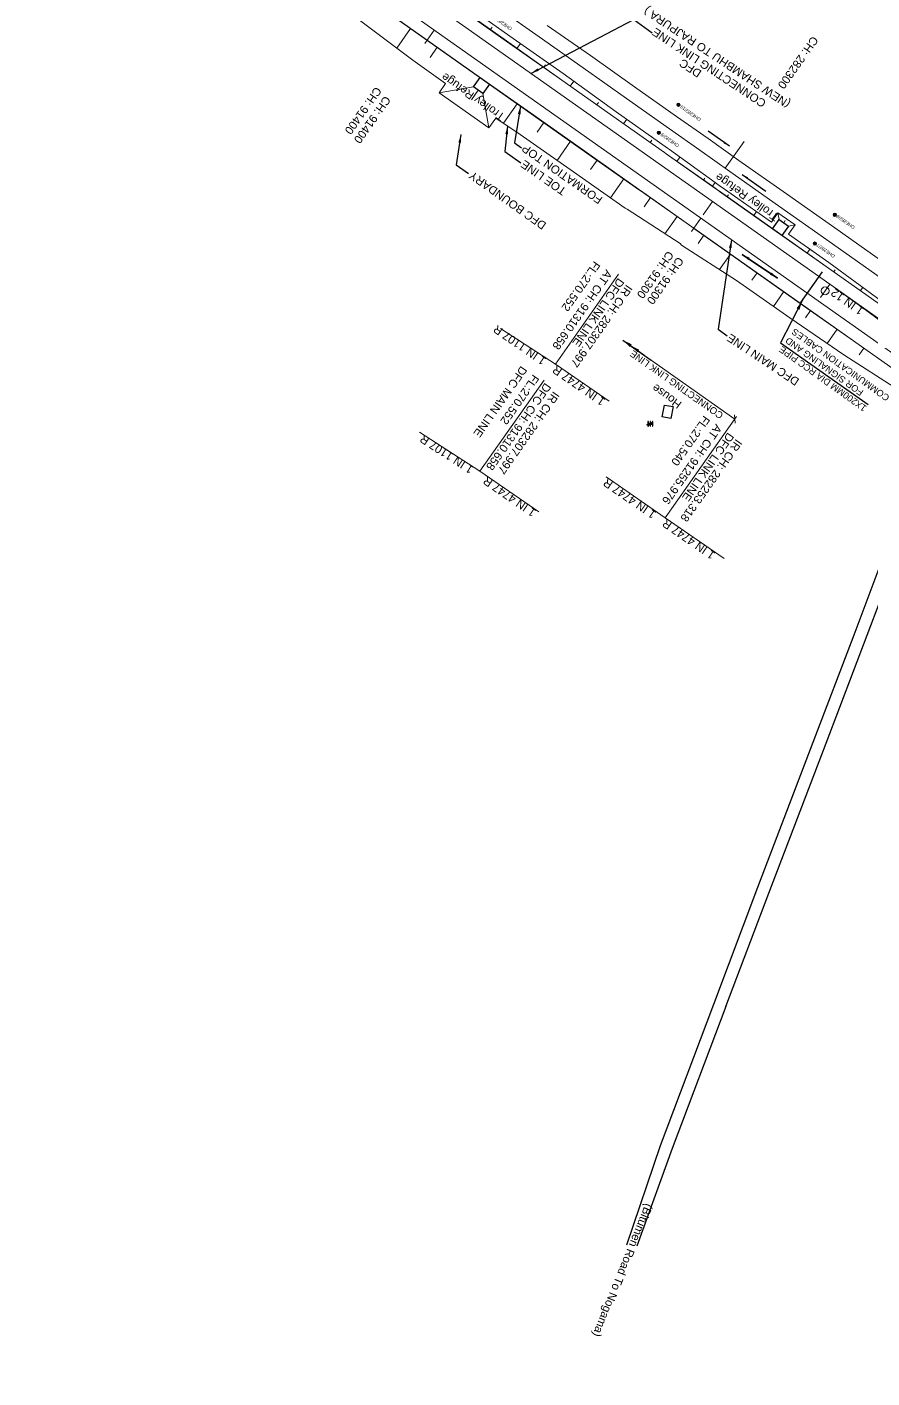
# Model space of a CAD drawing. Header units: metres. Extents: x 644418 to 1306172, y 3366650 to 6747308.
# Drawn here: x 658877.1 to 659136.1, y 3368963.4 to 3369377.5 of the extents above; entities that cross this region are included whole.
import ezdxf
from ezdxf.enums import TextEntityAlignment as Align

# ---------------------------------------------------------------- set-up
doc = ezdxf.new("R2010")
doc.units = ezdxf.units.M
doc.header["$MEASUREMENT"] = 0
doc.linetypes.add('CENTER', pattern=[2, 1.25, -0.25, 0.25, -0.25])
for name, color, linetype in [('DFCC Boundary', 6, 'CENTER'), ('PROPOSED DFCC FORMATION LINE', 187, 'Continuous'), ('PROPOSED FORMATION LINE - PLAN', 187, 'Continuous'), ('RESIDENTIAL_BL_SEMI', 251, 'Continuous'), ('Side Details', 251, 'Continuous'), ('Signalling cable pipes', 234, 'Continuous'), ('SUB_ROAD_EDGE', 34, 'Continuous'), ('TRANSFORMER', 251, 'Continuous'), ('Trolley Refuse', 10, 'Continuous')]:
    doc.layers.add(name, color=color, linetype=linetype)
for name, color, linetype, lineweight in [('Existing Chainage', 7, 'Continuous', 0), ('Existing IR Track', 143, 'Continuous', 0), ('flow direction', 7, 'Continuous', 0), ("NEW SHAMBHU CROSSING STN. SRJ's", 10, 'Continuous', 0), ('OHE MAST', 8, 'Continuous', 0), ('OHE MAST TEXT', 8, 'Continuous', 0), ('Prop TPTC Connecting line', 10, 'Continuous', 0), ('PROP-DFC Connecting line', 1, 'Continuous', 0), ('Proposed Chainage', 10, 'Continuous', 0), ('Proposed Chainages Connecting line', 10, 'Continuous', 0), ('Proposed DFC Loop line', 1, 'Continuous', 0), ('PROPOSED DFC TRACK', 1, 'Continuous', 0), ('PROPOSED DFCC TOE LINE', 239, 'Continuous', 0), ('PROPOSED DFCC TOE SLOPES', 239, 'Continuous', 0), ('PROPOSED DFCC TOE SLOPES - Connecting line', 239, 'Continuous', 0), ('PROPOSED DFCC TRACK', 1, 'Continuous', 0), ('PROPOSED GRADES IN PLAN', 10, 'Continuous', 0), ('PROPOSED GRADES IN PLAN FOR LINK LINE', 10, 'Continuous', 0)]:
    doc.layers.add(name, color=color, linetype=linetype, lineweight=lineweight)
doc.styles.get("Standard").update_dxf_attribs({"font": 'arial.ttf'})
doc.styles.add('Style-Arial', font='arial.ttf')
doc.dimstyles.new('ISO-25', dxfattribs={"dimtxt": 2.5, "dimasz": 2.5, "dimexe": 1.25, "dimexo": 0.625, "dimtad": 1, "dimtxsty": 'Standard', "dimcen": 2.5, "dimadec": 0, "dimazin": 0, "dimtfac": 1, "dimtmove": 0, "dimatfit": 3, "dimfxl": 1, "dimarcsym": 0})
doc.dimstyles.get("Standard").update_dxf_attribs({"dimtxt": 2.5, "dimasz": 2.5, "dimexe": 0.18, "dimexo": 0.0625, "dimgap": 0.09, "dimtad": 0, "dimtih": 1, "dimtoh": 1, "dimdec": 3, "dimzin": 0, "dimdsep": 46, "dimtxsty": 'Standard', "dimcen": 0.09, "dimclrd": 1, "dimclre": 1, "dimclrt": 1, "dimadec": 0, "dimazin": 0, "dimtfac": 1, "dimtdec": 3, "dimtofl": 0, "dimtmove": 0, "dimatfit": 3, "dimfxl": 1, "dimtolj": 1, "dimtzin": 0, "dimarcsym": 0})

# ---------------------------------------------------------------- blocks, each defined once
blk = doc.blocks.new('TRF')
blk.add_hatch(color=256).paths.add_polyline_path([(0.22, -0.04), (0.38, 0.42), (-0.98, -0.29), (0.02, 0.04), (-0.18, -0.39), (0.98, 0.09)])
for p, q in [((-0.69, 0.72), (-0.69, -0.72)), ((-0.52, 0.72), (-0.69, 0.72)), ((-0.52, -0.72), (-0.52, 0.72)), ((0, 0.72), (0, -0.72)), ((0.17, 0.72), (0, 0.72)), ((0.17, -0.72), (0.17, 0.72)), ((0.7, 0.72), (0.7, -0.72)), ((0.87, 0.72), (0.7, 0.72)), ((0.87, -0.72), (0.87, 0.72)), ((-0.69, -0.72), (-0.52, -0.72)), ((0, -0.72), (0.17, -0.72)), ((0.7, -0.72), (0.87, -0.72))]:
    blk.add_line(p, q)
blk.add_lwpolyline([(0.22, -0.04), (0.38, 0.42), (-0.98, -0.29), (0.02, 0.04), (-0.18, -0.39), (0.98, 0.09)], close=True)
blk = doc.blocks.new('OHE MAST')
h = blk.add_hatch(color=256)
edge = h.paths.add_edge_path()
edge.add_arc((0, 0), 0.514, 0, 360)
at = {"const_width": 0.01, "flags": 128}
for points in [[(1.5, 3.5), (1.5, 2), (-1.5, 2), (-1.5, 3.5)], [(0, 2), (0, 0)]]:
    blk.add_lwpolyline(points, dxfattribs=at)
blk.add_circle((0, 0), 0.514)

msp = doc.modelspace()

# ---------------------------------------------------------------- linework, layer by layer
at = {"layer": 'Existing Chainage', "color": 0, "linetype": 'Continuous', "lineweight": 13, "flags": 128}
msp.add_lwpolyline([(659096.9121, 3369342.3639), (659091.1498, 3369334.1911)], dxfattribs=at)
at = {"layer": 'Existing IR Track', "flags": 128}
for points in [[(659022.127, 3369382.8072), (659034.0912, 3369374.4179), (659047.6366, 3369364.9197), (659060.8324, 3369355.5912), (659074.0181, 3369346.27), (659083.3504, 3369339.6901), (659092.5729, 3369333.1877), (659107.4335, 3369322.7076), (659122.2654, 3369312.2477), (659141.0881, 3369298.984)], [(659036.5941, 3369377.9661), (659049.8683, 3369368.6904), (659063.3536, 3369359.1701), (659076.2245, 3369350.0835), (659085.8744, 3369343.2748), (659095.3628, 3369336.5801), (659109.9579, 3369326.2929), (659124.7134, 3369315.8927), (659143.6058, 3369302.5607)]]:
    msp.add_lwpolyline(points, dxfattribs=at)
at = {"layer": "NEW SHAMBHU CROSSING STN. SRJ's", "linetype": 'Continuous', "lineweight": 13, "flags": 128}
msp.add_lwpolyline([(659121.7712, 3369296.6141), (659123.2101, 3369298.6585)], dxfattribs=at)
at = {"layer": "NEW SHAMBHU CROSSING STN. SRJ's", "color": 10, "linetype": 'Continuous', "lineweight": 13, "flags": 128}
msp.add_lwpolyline([(659094.0702, 3369257.3213), (659062.9397, 3369279.2662)], dxfattribs=at)
at = {"layer": "NEW SHAMBHU CROSSING STN. SRJ's", "color": 10, "linetype": 'Continuous', "lineweight": 13, "elevation": 269.7375, "flags": 128}
msp.add_lwpolyline([(659094.1794, 3369256.072), (659093.961, 3369258.5706)], dxfattribs=at)
at = {"layer": "NEW SHAMBHU CROSSING STN. SRJ's", "linetype": 'Continuous', "lineweight": 13}
msp.add_circle((659121.7712, 3369296.6141), 1.2, dxfattribs=at)
at = {"layer": 'Prop TPTC Connecting line', "lineweight": 0, "flags": 128}
msp.add_lwpolyline([(659123.2101, 3369298.6585), (659120.3293, 3369294.5718)], dxfattribs=at)
at = {"layer": 'PROP-DFC Connecting line', "linetype": 'Continuous', "lineweight": 0}
msp.add_line((659123.2101, 3369298.6585), (661015.1257, 3367964.985), dxfattribs=at)
at = {"layer": 'PROP-DFC Connecting line', "color": 12, "linetype": 'Continuous', "lineweight": 0, "flags": 128}
msp.add_lwpolyline([(659123.2101, 3369298.6585), (658604.351, 3369664.4193)], dxfattribs=at)
at = {"layer": 'Proposed Chainage', "lineweight": 0, "flags": 128}
for points in [[(658999.0196, 3369372.4402), (659001.9005, 3369376.5268)], [(659080.753, 3369314.8237), (659083.6338, 3369318.9103)]]:
    msp.add_lwpolyline(points, dxfattribs=at)
at = {"layer": 'Proposed Chainages Connecting line', "lineweight": 0, "flags": 128}
msp.add_lwpolyline([(659084.354, 3369319.932), (659087.2348, 3369324.0187)], dxfattribs=at)
at = {"layer": 'Proposed DFC Loop line'}
msp.add_lwpolyline([(659123.2101, 3369298.6585, -0.02091954), (659160.0034, 3369270.3535), (659181.8521, 3369252.0412, 0.02091954), (659218.6454, 3369223.7362)], format="xyb", dxfattribs=at)
at = {"layer": 'PROPOSED DFCC FORMATION LINE', "lineweight": 0, "flags": 128}
for points in [[(659209.5745, 3369225.4813), (659195.871, 3369235.1413), (659179.5244, 3369246.6646), (659163.1777, 3369258.1879), (659146.831, 3369269.7112), (659130.4844, 3369281.2345), (659114.1377, 3369292.7579), (659097.791, 3369304.2812), (659081.4444, 3369315.8045), (659080.9067, 3369316.1835), (659065.0977, 3369327.3278), (659064.56, 3369327.7068), (659048.751, 3369338.8511), (659032.4044, 3369350.3744), (659016.0577, 3369361.8977), (658999.711, 3369373.421), (658983.3644, 3369384.9443), (658967.0177, 3369396.4676), (658950.671, 3369407.9909), (658934.3244, 3369419.5142), (658917.9777, 3369431.0375), (658901.631, 3369442.5608), (658885.2844, 3369454.0841), (658868.9377, 3369465.6074)], [(659146.8598, 3369269.7521), (659130.5132, 3369281.2754), (659114.1665, 3369292.7987), (659097.8198, 3369304.322), (659081.4732, 3369315.8453), (659080.9355, 3369316.2244), (659065.1265, 3369327.3686), (659064.5888, 3369327.7477), (659048.7799, 3369338.8919), (659032.4332, 3369350.4152), (659016.0865, 3369361.9385), (658999.7399, 3369373.4618), (658983.3932, 3369384.9851)], [(659138.4355, 3369292.5137), (659122.0888, 3369304.0371), (659105.7421, 3369315.5604), (659089.3955, 3369327.0837), (659088.8577, 3369327.4627), (659087.2192, 3369328.6178), (659073.0488, 3369338.607), (659072.5111, 3369338.986), (659056.7021, 3369350.1303), (659040.3555, 3369361.6536), (659024.0088, 3369373.1769), (659007.6621, 3369384.7002)], [(659138.4643, 3369292.5546), (659122.1176, 3369304.0779), (659105.7709, 3369315.6012), (659089.4243, 3369327.1245), (659088.8865, 3369327.5036), (659087.248, 3369328.6586), (659087.248, 3369328.6586), (659073.0776, 3369338.6478), (659072.5399, 3369339.0269), (659056.7309, 3369350.1711), (659040.3843, 3369361.6944), (659024.0376, 3369373.2177), (659007.6909, 3369384.741)]]:
    msp.add_lwpolyline(points, dxfattribs=at)
at = {"layer": 'PROPOSED DFCC TOE LINE', "lineweight": 0, "flags": 128}
for points in [[(659005.4335, 3369360.1744), (658995.3693, 3369367.2618), (658979.393, 3369379.3106), (658963.1935, 3369391.0426), (658946.9466, 3369402.7075), (658930.816, 3369414.5373), (658914.7977, 3369426.5265), (658898.7409, 3369438.4609), (658882.6223, 3369450.3078), (658865.9822, 3369461.4148), (658856.437, 3369468.4437)], [(659008.7965, 3369386.3094), (659025.0641, 3369374.6739), (659041.4508, 3369363.2074), (659057.6847, 3369351.5241), (659073.476, 3369340.3548), (659074.0095, 3369339.9698), (659088.0551, 3369329.8035), (659088.0551, 3369329.8035), (659089.6792, 3369328.628), (659090.2408, 3369328.2828), (659105.2888, 3369317.6988), (659107.3067, 3369320.5614), (659112.6013, 3369316.829), (659110.5854, 3369313.9692), (659122.9503, 3369305.2592), (659139.0646, 3369293.4063), (659155.2352, 3369281.6332), (659162.4602, 3369276.236)], [(659020.7852, 3369349.576), (659018.665, 3369346.5683), (659003.4186, 3369357.316), (659005.4335, 3369360.1744)], [(659013.977, 3369359.1434), (659003.4186, 3369357.316)], [(659016.8377, 3369357.1268), (659018.665, 3369346.5683)], [(659144.3583, 3369266.2034), (659127.4751, 3369276.9657), (659110.991, 3369288.294), (659094.593, 3369299.7446), (659077.7852, 3369310.6136), (659077.3056, 3369311.0752), (659061.0865, 3369321.6376), (659060.4945, 3369321.9397), (659044.6607, 3369333.0486), (659028.2562, 3369344.4899), (659020.7852, 3369349.576)]]:
    msp.add_lwpolyline(points, dxfattribs=at)
at = {"layer": 'PROPOSED DFCC TOE SLOPES', "linetype": 'Continuous', "lineweight": 0, "flags": 128}
for points in [[(658994.6908, 3369377.021), (658990.4347, 3369370.9833)], [(659002.8642, 3369371.2594), (659000.6794, 3369368.1601)], [(659015.4074, 3369358.1351), (659013.3244, 3369355.1802)], [(659027.3842, 3369353.9744), (659023.1491, 3369347.9667)], [(659035.5575, 3369348.2128), (659033.4745, 3369345.2579)], [(659043.7308, 3369342.4511), (659039.5938, 3369336.5825)], [(659051.9042, 3369336.6895), (659049.8471, 3369333.7713)], [(659060.0775, 3369330.9278), (659055.9761, 3369325.1097)], [(659087.248, 3369328.6586), (659088.0551, 3369329.8035)], [(659068.2508, 3369325.1662), (659066.2714, 3369322.3582)], [(659091.7464, 3369325.4876), (659092.1555, 3369326.068)], [(659076.4242, 3369319.4045), (659072.6773, 3369314.0893)], [(659099.9197, 3369319.7259), (659100.744, 3369320.8953)], [(659107.6658, 3369318.4865), (659107.3067, 3369320.5614)], [(659109.0961, 3369317.4782), (659109.5492, 3369318.121)], [(659110.5264, 3369316.4699), (659112.6013, 3369316.829)], [(659084.5975, 3369313.6429), (659082.7976, 3369311.0896)], [(659092.7708, 3369307.8812), (659089.4016, 3369303.1017)], [(659116.2664, 3369308.2026), (659117.0977, 3369309.3819)], [(659100.9442, 3369302.1196), (659099.3357, 3369299.8378)], [(659124.4397, 3369302.441), (659124.8396, 3369303.0082)], [(659109.1175, 3369296.3579), (659105.9262, 3369291.8308)], [(659132.613, 3369296.6793), (659133.2966, 3369297.649)], [(659117.2908, 3369290.5963), (659115.7162, 3369288.3626)], [(659125.4642, 3369284.8346), (659122.3836, 3369280.4647)], [(659133.6375, 3369279.073), (659132.1697, 3369276.9908)]]:
    msp.add_lwpolyline(points, dxfattribs=at)
at = {"layer": 'PROPOSED DFCC TOE SLOPES - Connecting line', "linetype": 'Continuous', "lineweight": 0, "flags": 128}
for points in [[(659019.1174, 3369376.625), (659019.6569, 3369377.3903)], [(659027.2907, 3369370.8633), (659028.3541, 3369372.3718)], [(659035.4641, 3369365.1017), (659036.0058, 3369365.8701)], [(659043.6374, 3369359.34), (659044.7101, 3369360.8617)], [(659051.8107, 3369353.5784), (659052.3189, 3369354.2992)], [(659059.9841, 3369347.8167), (659060.963, 3369349.2054)], [(659068.1574, 3369342.0551), (659068.6423, 3369342.7429)], [(659076.3307, 3369336.2934), (659077.2625, 3369337.6152)], [(659084.5041, 3369330.5318), (659084.934, 3369331.1416)]]:
    msp.add_lwpolyline(points, dxfattribs=at)
at = {"layer": 'PROPOSED DFCC TRACK', "color": 12, "flags": 128}
msp.add_lwpolyline([(661185.0561, 3367837.5487), (661104.7692, 3367894.1456), (658600.7836, 3369659.2873)], dxfattribs=at)
at = {"layer": 'PROPOSED GRADES IN PLAN', "linetype": 'Continuous', "lineweight": 0}
msp.add_line((659035.6017, 3369269.2714), (659015.8943, 3369241.315), dxfattribs=at)
at = {"layer": 'PROPOSED GRADES IN PLAN', "linetype": 'Continuous', "lineweight": 0, "flags": 128}
msp.add_lwpolyline([(659034.0108, 3369228.8333), (659015.8943, 3369241.315), (658997.433, 3369253.2808)], dxfattribs=at)
at = {"layer": 'PROPOSED GRADES IN PLAN FOR LINK LINE', "linetype": 'Continuous', "lineweight": 0}
for p, q in [((659058.4483, 3369301.681), (659039.061, 3369274.1786)), ((659094.6386, 3369258.1277), (659072.7471, 3369227.073))]:
    msp.add_line(p, q, dxfattribs=at)
at = {"layer": 'PROPOSED GRADES IN PLAN FOR LINK LINE', "linetype": 'Continuous', "lineweight": 0, "flags": 128}
for points in [[(659055.5305, 3369262.8316), (659039.061, 3369274.1786), (659022.2709, 3369285.0457)], [(659072.7471, 3369227.073), (659054.6309, 3369239.555)], [(659090.8634, 3369214.5909), (659072.7471, 3369227.073)]]:
    msp.add_lwpolyline(points, dxfattribs=at)
at = {"layer": 'RESIDENTIAL_BL_SEMI', "linetype": 'Continuous'}
msp.add_polyline3d([(659071.816, 3369257.965, 268.204), (659072.541, 3369261.609, 268.225), (659075.145, 3369261.142, 268.29), (659074.42, 3369257.4979, 268.29)], close=True, dxfattribs=at)
at = {"layer": 'Signalling cable pipes', "lineweight": 30}
msp.add_lwpolyline([(659114.3294, 3369292.9893), (659120.9564, 3369302.3902)], dxfattribs=at)
at = {"layer": 'SUB_ROAD_EDGE', "linetype": 'Continuous'}
for points in [[(659060.9621, 3369004.2501, 269.95), (659071.29, 3369034.671, 269.805), (659087.699, 3369078.019, 269.758), (659101.16, 3369113.791, 269.721), (659118.127, 3369158.23, 269.826), (659130.622, 3369191.182, 269.607), (659143.595, 3369225.512, 269.848), (659155.46, 3369256.328, 270.214), (659161.372, 3369273.931, 270.768), (659174.854, 3369297.124, 270.777), (659183.701, 3369320.45, 269.991), (659197.309, 3369355.198, 269.912), (659211.349, 3369390.039, 269.684), (659220.654, 3369413.82, 269.714), (659238.3, 3369458.715, 269.411), (659258.475, 3369509.314, 269.3), (659267.797, 3369532.456, 269.315)], [(659091.325, 3369077.249, 269.818), (659104.552, 3369112.029, 269.741), (659122.083, 3369157.94, 269.805), (659134.656, 3369191.044, 269.575), (659147.236, 3369224.182, 269.845), (659158.78, 3369254.31, 270.26), (659165.909, 3369271.287, 270.743), (659178.859, 3369294.444, 270.808), (659187.081, 3369318.692, 269.989), (659200.649, 3369353.419, 269.819), (659214.967, 3369389.088, 269.722), (659224.046, 3369412.428, 269.729), (659242.163, 3369458.184, 269.463), (659261.864, 3369507.721, 269.321), (659271.397, 3369531.385, 269.379)], [(659091.325, 3369077.249, 269.818), (659074.872, 3369033.704, 269.844), (659064.087, 3369003.828, 269.989)]]:
    msp.add_polyline3d(points, dxfattribs=at)
at = {"layer": 'Trolley Refuse'}
for points in [[(659015.9936, 3369362.004), (659018.8543, 3369359.9875), (659016.8377, 3369357.1268), (659013.977, 3369359.1434)], [(659107.6658, 3369318.4865), (659110.5264, 3369316.4699), (659108.5099, 3369313.6093), (659105.6492, 3369315.6259)]]:
    msp.add_lwpolyline(points, close=True, dxfattribs=at)

# ---------------------------------------------------------------- block references
at = {"layer": 'OHE MAST', "color": 2, "rotation": 143.3908318566117}
for p in [(659076.774, 3369353.649), (659070.793, 3369345.065), (659124.743, 3369319.903), (659118.644, 3369311.092)]:
    msp.add_blockref('OHE MAST', p, dxfattribs=at)
at = {"layer": 'TRANSFORMER', "linetype": 'Continuous'}
msp.add_blockref('TRF', (659068.114, 3369255.877, 268.056), dxfattribs=at)

# ---------------------------------------------------------------- texts
at = {"layer": 'DFCC Boundary', "linetype": 'Continuous', "ltscale": 5}
msp.add_text('DFC BOUNDARY', height=2.5, rotation=144.612954, dxfattribs=at).set_placement((659036.5257, 3369317.2314))
at = {"layer": 'Existing Chainage', "color": 0, "linetype": 'Continuous', "lineweight": 0, "insert": (659108.0963, 3369358.9497), "char_height": 2.5, "attachment_point": 6, "rotation": 234.813872, "line_spacing_factor": 0.6, "style": 'Style-Arial'}
msp.add_mtext('CH: 282300', dxfattribs=at)
at = {"layer": "NEW SHAMBHU CROSSING STN. SRJ's", "linetype": 'Continuous', "lineweight": 13, "insert": (659133.1645, 3369289.9879), "char_height": 2.5, "attachment_point": 4, "rotation": 144.807523, "line_spacing_factor": 0.60036, "style": 'Style-Arial'}
msp.add_mtext('1 IN 12', dxfattribs=at)
at = {"layer": "NEW SHAMBHU CROSSING STN. SRJ's", "color": 10, "linetype": 'Continuous', "lineweight": 13, "insert": (659090.18, 3369258.0509), "char_height": 2.5, "width": 35.98012, "attachment_point": 4, "rotation": 144.818733, "line_spacing_factor": 0.648, "style": 'Style-Arial'}
msp.add_mtext('{\\fArial|b0|i0|c0|p32;\\H0.83333x;\\C1;CONNECTING LINK LINE}', dxfattribs=at)
at = {"layer": 'OHE MAST TEXT'}
for s, p in [('OHE282/11', (659022.6193, 3369378.842)), ('OHE282/10', (659080.5226, 3369351.0239)), ('OHE282/9', (659074.1575, 3369342.8171)), ('OHE282/8', (659128.0352, 3369317.7334)), ('OHE282/7', (659121.9362, 3369308.9224))]:
    msp.add_text(s, height=1, rotation=145, dxfattribs=at).set_placement(p, align=Align.MIDDLE_CENTER)
at = {"layer": 'Proposed Chainage', "lineweight": 0, "char_height": 2.5, "attachment_point": 4, "rotation": 234.818733, "line_spacing_factor": 0.6, "style": 'Style-Arial'}
for s, insert in [('CH: 91400', (658984.9593, 3369358.6502)), ('CH: 91300', (659074.5118, 3369308.3429))]:
    msp.add_mtext(s, dxfattribs=dict(at, insert=insert))
at = {"layer": 'Proposed Chainages Connecting line', "lineweight": 0, "char_height": 2.5, "attachment_point": 4, "rotation": 234.818733, "line_spacing_factor": 0.6, "style": 'Style-Arial'}
for s, insert in [('CH: 91400', (658987.7522, 3369355.8608)), ('CH: 91300', (659077.5725, 3369306.5362))]:
    msp.add_mtext(s, dxfattribs=dict(at, insert=insert))
at = {"layer": 'PROPOSED DFC TRACK', "color": 10, "linetype": 'Continuous', "lineweight": -3, "ltscale": 5, "style": 'Style-Arial'}
for s, p in [('(NEW SHAMBHU TO RAJPURA )', (659067.2272, 3369383.8416)), ('CONNECTING LINK LINE', (659069.8231, 3369377.3612)), ('DFC', (659078.1406, 3369367.8552)), ('DFC MAIN LINE', (659092.7475, 3369283.6233))]:
    msp.add_text(s, height=2.5, rotation=146.40432, dxfattribs=at).set_placement(p, align=Align.RIGHT)
at = {"layer": 'PROPOSED DFCC TOE LINE', "lineweight": 0}
msp.add_text('TOE LINE', height=2.5, rotation=145.159465, dxfattribs=at).set_placement((659029.6158, 3369336.8334), align=Align.RIGHT)
at = {"layer": 'PROPOSED FORMATION LINE - PLAN', "lineweight": 0}
msp.add_text('FORMATION TOP', height=2.5, rotation=145.159465, dxfattribs=at).set_placement((659029.893, 3369341.716), align=Align.RIGHT)
at = {"layer": 'PROPOSED GRADES IN PLAN', "linetype": 'Continuous', "lineweight": 0, "char_height": 2.5, "style": 'Style-Arial'}
for s, insert, attachment_point, rotation, line_spacing_factor in [('{\\C1;DFC CH: 91310.658\\PFL:270.552\\P}DFC MAIN LINE', (659033.2368, 3369270.4859), 4, 234.818733, 1.08), ('1 IN 1107 R', (659014.2236, 3369242.5187), 7, 147.0507, 0.84), ('1 IN 4747 R', (659018.0264, 3369239.7805), 9, 145.434287, 0.84)]:
    msp.add_mtext(s, dxfattribs=dict(at, insert=insert, attachment_point=attachment_point, rotation=rotation, line_spacing_factor=line_spacing_factor))
at = {"layer": 'PROPOSED GRADES IN PLAN', "color": 7, "linetype": 'Continuous', "lineweight": 0, "insert": (659039.483, 3369265.3061), "char_height": 2.5, "attachment_point": 4, "rotation": 234.818733, "line_spacing_factor": 1.08, "style": 'Style-Arial'}
msp.add_mtext('IR CH: 282307.997', dxfattribs=at)
at = {"layer": 'PROPOSED GRADES IN PLAN FOR LINK LINE', "linetype": 'Continuous', "lineweight": 0, "char_height": 2.5, "style": 'Style-Arial'}
for s, insert, attachment_point, rotation, line_spacing_factor in [('DFC LINK LINE \\PAT CH: 91310.658\\PFL:270.552', (659055.6628, 3369302.625), 4, 234.818733, 1.08), ('1 IN 1107 R', (659036.496, 3369275.7435), 7, 145.433283, 0.84), ('1 IN 4747 R', (659054.6123, 3369263.2615), 7, 145.433283, 0.84), ('DFC LINK LINE \\PAT CH: 91255.976\\PFL:270.540', (659089.2999, 3369255.2659), 4, 234.818733, 1.08), ('1 IN 4747 R', (659070.1822, 3369228.6378), 7, 145.433283, 0.84), ('1 IN 4747 R', (659088.2984, 3369216.1558), 7, 145.433283, 0.84)]:
    msp.add_mtext(s, dxfattribs=dict(at, insert=insert, attachment_point=attachment_point, rotation=rotation, line_spacing_factor=line_spacing_factor))
at = {"layer": 'PROPOSED GRADES IN PLAN FOR LINK LINE', "color": 7, "linetype": 'Continuous', "lineweight": 0, "char_height": 2.5, "attachment_point": 4, "rotation": 234.818733, "line_spacing_factor": 1.08, "style": 'Style-Arial'}
for s, insert in [('IR CH: 282307.997', (659061.8598, 3369298.035)), ('IR CH: 282253.318', (659095.497, 3369250.6759))]:
    msp.add_mtext(s, dxfattribs=dict(at, insert=insert))
at = {"layer": 'Side Details'}
msp.add_text('House', height=2.5, rotation=144.100313, dxfattribs=at).set_placement((659078.0198, 3369262.3245))
at = {"layer": 'Signalling cable pipes', "insert": (659136.9802, 3369257.0064), "char_height": 2, "width": 36.382269, "attachment_point": 1, "rotation": 144.40551, "style": 'Style-Arial'}
msp.add_mtext('\\pxqr;1X200MM DIA RCC PIPE FOR SIGNALING AND COMMUNICATION CABLES', dxfattribs=at)
at = {"layer": 'SUB_ROAD_EDGE', "color": 8, "linetype": 'Continuous'}
msp.add_text('(Bitumen Road To Nogama)', height=2.5, rotation=248.059567, dxfattribs=at).set_placement((659066.7339, 3369017.1209))
at = {"layer": 'Trolley Refuse', "style": 'Style-Arial'}
for p in [(659023.8081, 3369350.5401), (659107.7568, 3369319.8531)]:
    msp.add_text('Trolley Refuge', height=2.5, rotation=145, dxfattribs=at).set_placement(p)

# ---------------------------------------------------------------- leaders
at = {"layer": 'DFCC Boundary', "linetype": 'Continuous', "lineweight": 0, "ltscale": 5}
msp.add_leader([(659010.1132, 3369344.5232), (659008.7004, 3369335.2349), (659012.4346, 3369332.5983)], dimstyle='ISO-25', override={"dimtxt": 0.5, "dimtad": 0}, dxfattribs=at)
at = {"layer": 'flow direction', "lineweight": 0}
for points in [[(659092.494, 3369340.9071), (659085.8775, 3369345.5559)], [(659096.3316, 3369332.271), (659103.6231, 3369327.1478)]]:
    msp.add_leader(points, dimstyle='ISO-25', override={"dimtxt": 0.5, "dimasz": 2, "dimtad": 0}, dxfattribs=at)
at = {"layer": "NEW SHAMBHU CROSSING STN. SRJ's", "color": 10, "linetype": 'Continuous', "lineweight": 13}
for points in [[(659059.7222, 3369281.5342), (659066.1571, 3369276.9981)], [(659062.0425, 3369279.8987), (659068.4773, 3369275.3625)]]:
    msp.add_leader(points, dimstyle='Standard', override={"dimasz": 3, "dimgap": 0.09, "dimtad": 0}, dxfattribs=at)
at = {"layer": 'PROPOSED DFC TRACK', "color": 10, "linetype": 'Continuous', "lineweight": -3, "ltscale": 5}
for points in [[(659031.5696, 3369363.2589), (659063.1352, 3369379.7394), (659068.7354, 3369375.7293)], [(659093.0629, 3369312.2634), (659088.9583, 3369284.816), (659091.7584, 3369282.811)]]:
    msp.add_leader(points, dimstyle='ISO-25', override={"dimtxt": 3, "dimasz": 2.5, "dimgap": 0.625, "dimtad": 0, "dimdec": 3, "dimzin": 2, "dimtdec": 3}, dxfattribs=at)
at = {"layer": 'PROPOSED DFC TRACK', "linetype": 'Continuous', "lineweight": 0}
for points in [[(659096.3236, 3369307.7891), (659107.1554, 3369300.5069)], [(659107.1554, 3369300.5069), (659096.3236, 3369307.7891)]]:
    msp.add_leader(points, dimstyle='ISO-25', override={"dimtxt": 3, "dimasz": 2.5, "dimtad": 0, "dimdec": 3, "dimzin": 2, "dimtdec": 3}, dxfattribs=at)
at = {"layer": 'PROPOSED DFCC TOE LINE', "lineweight": 0}
msp.add_leader([(659024.4101, 3369347.1082), (659023.5445, 3369339.2699), (659028.4401, 3369335.8546)], dimstyle='ISO-25', override={"dimtxt": 3, "dimasz": 2.5, "dimgap": 0.625, "dimtad": 0, "dimdec": 3, "dimzin": 2, "dimtdec": 3}, dxfattribs=at)
at = {"layer": 'PROPOSED FORMATION LINE - PLAN', "lineweight": 0}
msp.add_leader([(659028.3988, 3369353.2592), (659026.5618, 3369342.0035), (659028.7325, 3369340.4733)], dimstyle='ISO-25', override={"dimtxt": 3, "dimasz": 2.5, "dimgap": 0.625, "dimtad": 0, "dimdec": 3, "dimzin": 2, "dimtdec": 3}, dxfattribs=at)
at = {"layer": 'Signalling cable pipes', "lineweight": 13}
msp.add_leader([(659114.8357, 3369293.7075), (659108.0889, 3369280.7004), (659134.9132, 3369261.7911)], dimstyle='Standard', override={"dimasz": 3, "dimgap": 0.25, "dimclrd": 256}, dxfattribs=at)

doc.saveas('drawing.dxf')
